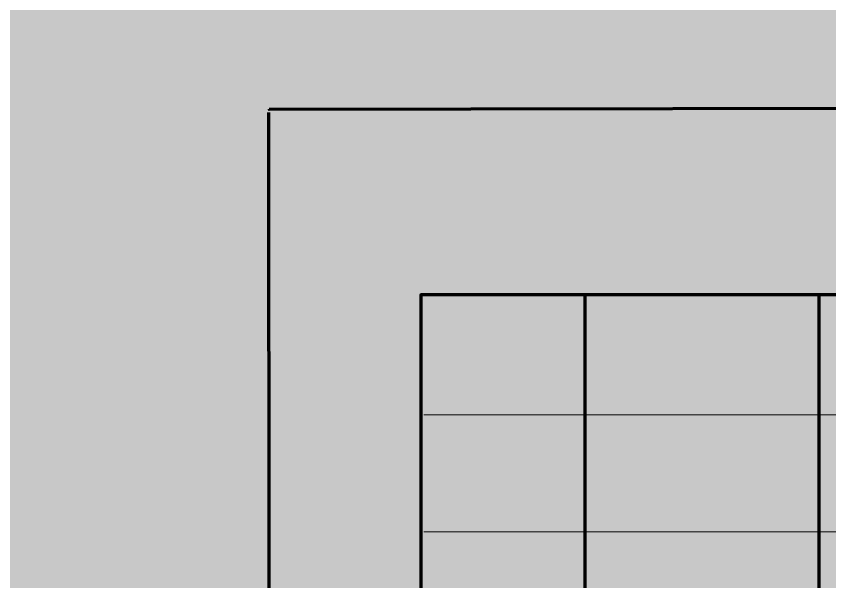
# Model space of a CAD drawing. Header units: millimetres. Extents: x 0 to 418, y 2 to 297.
# Drawn here: x 207.64 to 242.74, y 51.05 to 75.47 of the extents above; entities that cross this region are included whole.
import ezdxf

# ---------------------------------------------------------------- set-up
doc = ezdxf.new("R2010")
doc.units = ezdxf.units.MM
doc.header["$MEASUREMENT"] = 0
doc.layers.get('0').update_dxf_attribs({"linetype": 'CONTINUOUS'})

msp = doc.modelspace()

# ---------------------------------------------------------------- hatches: boundary and pattern name
at = {"true_color": 0xffffff}
for points in [[(-0.132, 297.01), (-0.132, 1.627), (417.7, 1.627), (417.7, 297.01)], [(-0.132, 297.01), (-0.132, 1.89), (417.7, 1.89), (417.7, 297.01)]]:
    msp.add_hatch(color=0, dxfattribs=at).paths.add_polyline_path(points)
at = {"true_color": 0x000007}
h = msp.add_hatch(color=0, dxfattribs=at)
h.paths.add_polyline_path([(196.418, 62.226), (197.026, 65.121), (197.405, 65.121), (197.158, 63.92), (198.654, 63.92), (198.917, 65.121), (199.296, 65.121), (198.687, 62.226), (198.309, 62.226), (198.589, 63.591), (197.092, 63.591), (196.813, 62.226)])
h.paths.add_polyline_path([(203.193, 62.226), (203.654, 64.413), (203.654, 64.413), (203.629, 64.393), (203.603, 64.373), (203.576, 64.354), (203.548, 64.335), (203.52, 64.317), (203.49, 64.299), (203.46, 64.281), (203.429, 64.264), (203.398, 64.247), (203.365, 64.231), (203.332, 64.215), (203.298, 64.2), (203.263, 64.184), (203.228, 64.169), (203.191, 64.155), (203.154, 64.141), (203.116, 64.126), (203.078, 64.113), (203.038, 64.099), (202.998, 64.086), (202.958, 64.073), (202.916, 64.06), (202.874, 64.048), (202.831, 64.035), (202.831, 64.035), (202.897, 64.364), (202.897, 64.364), (202.918, 64.372), (202.939, 64.381), (202.96, 64.39), (202.981, 64.4), (203.002, 64.409), (203.023, 64.419), (203.045, 64.43), (203.066, 64.44), (203.088, 64.451), (203.11, 64.462), (203.132, 64.474), (203.154, 64.485), (203.176, 64.497), (203.198, 64.509), (203.221, 64.522), (203.243, 64.535), (203.265, 64.547), (203.288, 64.561), (203.31, 64.574), (203.333, 64.587), (203.356, 64.601), (203.378, 64.615), (203.401, 64.629), (203.423, 64.644), (203.423, 64.644), (203.444, 64.658), (203.464, 64.672), (203.483, 64.686), (203.503, 64.7), (203.522, 64.713), (203.54, 64.727), (203.558, 64.74), (203.576, 64.753), (203.594, 64.766), (203.611, 64.779), (203.627, 64.792), (203.643, 64.804), (203.659, 64.816), (203.674, 64.828), (203.689, 64.84), (203.704, 64.852), (203.717, 64.863), (203.731, 64.875), (203.744, 64.886), (203.756, 64.897), (203.768, 64.908), (203.78, 64.919), (203.791, 64.929), (203.802, 64.94), (203.808, 64.946), (203.814, 64.952), (203.82, 64.959), (203.826, 64.966), (203.832, 64.972), (203.839, 64.979), (203.845, 64.987), (203.851, 64.994), (203.857, 65.001), (203.863, 65.009), (203.869, 65.016), (203.876, 65.024), (203.882, 65.032), (203.888, 65.039), (203.894, 65.047), (203.9, 65.055), (203.906, 65.063), (203.913, 65.071), (203.919, 65.08), (203.925, 65.088), (203.931, 65.096), (203.937, 65.104), (203.943, 65.112), (203.95, 65.121), (204.163, 65.121), (203.555, 62.226), (203.193, 62.226), (203.555, 62.226)])
h.paths.add_polyline_path([(207.419, 62.226), (207.419, 62.226), (207.424, 62.251), (207.428, 62.276), (207.433, 62.302), (207.439, 62.328), (207.444, 62.354), (207.45, 62.381), (207.457, 62.408), (207.463, 62.435), (207.47, 62.463), (207.478, 62.491), (207.485, 62.52), (207.493, 62.549), (207.502, 62.578), (207.511, 62.608), (207.52, 62.639), (207.529, 62.67), (207.539, 62.701), (207.549, 62.733), (207.559, 62.765), (207.57, 62.798), (207.581, 62.831), (207.593, 62.864), (207.605, 62.899), (207.617, 62.933), (207.617, 62.933), (207.631, 62.974), (207.647, 63.016), (207.662, 63.057), (207.678, 63.098), (207.695, 63.139), (207.712, 63.18), (207.73, 63.221), (207.748, 63.262), (207.766, 63.302), (207.785, 63.343), (207.805, 63.384), (207.824, 63.425), (207.845, 63.465), (207.865, 63.506), (207.886, 63.546), (207.908, 63.586), (207.93, 63.626), (207.952, 63.666), (207.975, 63.706), (207.998, 63.746), (208.021, 63.786), (208.045, 63.825), (208.069, 63.864), (208.094, 63.904), (208.119, 63.944), (208.144, 63.985), (208.169, 64.025), (208.195, 64.064), (208.221, 64.103), (208.247, 64.141), (208.274, 64.179), (208.301, 64.216), (208.328, 64.253), (208.355, 64.289), (208.383, 64.325), (208.41, 64.36), (208.438, 64.395), (208.466, 64.429), (208.494, 64.462), (208.523, 64.496), (208.551, 64.528), (208.579, 64.56), (208.608, 64.592), (208.637, 64.623), (208.665, 64.654), (208.694, 64.684), (208.723, 64.713), (208.752, 64.742), (207.321, 64.742), (207.387, 65.071), (209.228, 65.071), (209.163, 64.742), (209.163, 64.742), (209.124, 64.709), (209.085, 64.674), (209.047, 64.639), (209.009, 64.603), (208.972, 64.565), (208.935, 64.527), (208.898, 64.488), (208.862, 64.447), (208.826, 64.406), (208.79, 64.364), (208.755, 64.321), (208.721, 64.278), (208.686, 64.233), (208.653, 64.188), (208.619, 64.141), (208.586, 64.094), (208.554, 64.046), (208.522, 63.998), (208.491, 63.948), (208.46, 63.898), (208.429, 63.847), (208.399, 63.795), (208.369, 63.743), (208.34, 63.69), (208.34, 63.69), (208.308, 63.626), (208.276, 63.563), (208.245, 63.5), (208.214, 63.437), (208.185, 63.375), (208.156, 63.313), (208.128, 63.251), (208.1, 63.19), (208.074, 63.128), (208.048, 63.067), (208.023, 63.006), (207.999, 62.946), (207.976, 62.885), (207.954, 62.825), (207.932, 62.764), (207.912, 62.704), (207.892, 62.644), (207.873, 62.584), (207.855, 62.525), (207.839, 62.465), (207.823, 62.405), (207.808, 62.345), (207.794, 62.286), (207.781, 62.226)])
h.paths.add_polyline_path([(207.419, 62.226), (207.781, 62.226)])

# ---------------------------------------------------------------- linework, layer by layer
at = {"color": 0, "linetype": 'Continuous', "lineweight": 100, "true_color": 0x000007}
for points in [[(218.52, 71.32), (218.553, 30.06), (218.553, 30.06)], [(288.197, 71.567), (218.553, 71.452), (218.553, 71.452)], [(411.928, 63.443), (225.098, 63.443), (225.098, 7.909)], [(232.169, 63.443), (232.169, 38.2), (232.169, 38.2)], [(242.266, 63.443), (242.266, 7.909), (242.266, 7.909)]]:
    msp.add_lwpolyline(points, dxfattribs=at)
at = {"color": 0, "linetype": 'Continuous', "lineweight": 20, "true_color": 0x000007}
for points in [[(225.229, 58.263), (290.861, 58.263), (290.861, 58.263)], [(225.229, 53.214), (290.861, 53.214), (290.861, 53.214)]]:
    msp.add_lwpolyline(points, dxfattribs=at)

doc.saveas('drawing.dxf')
